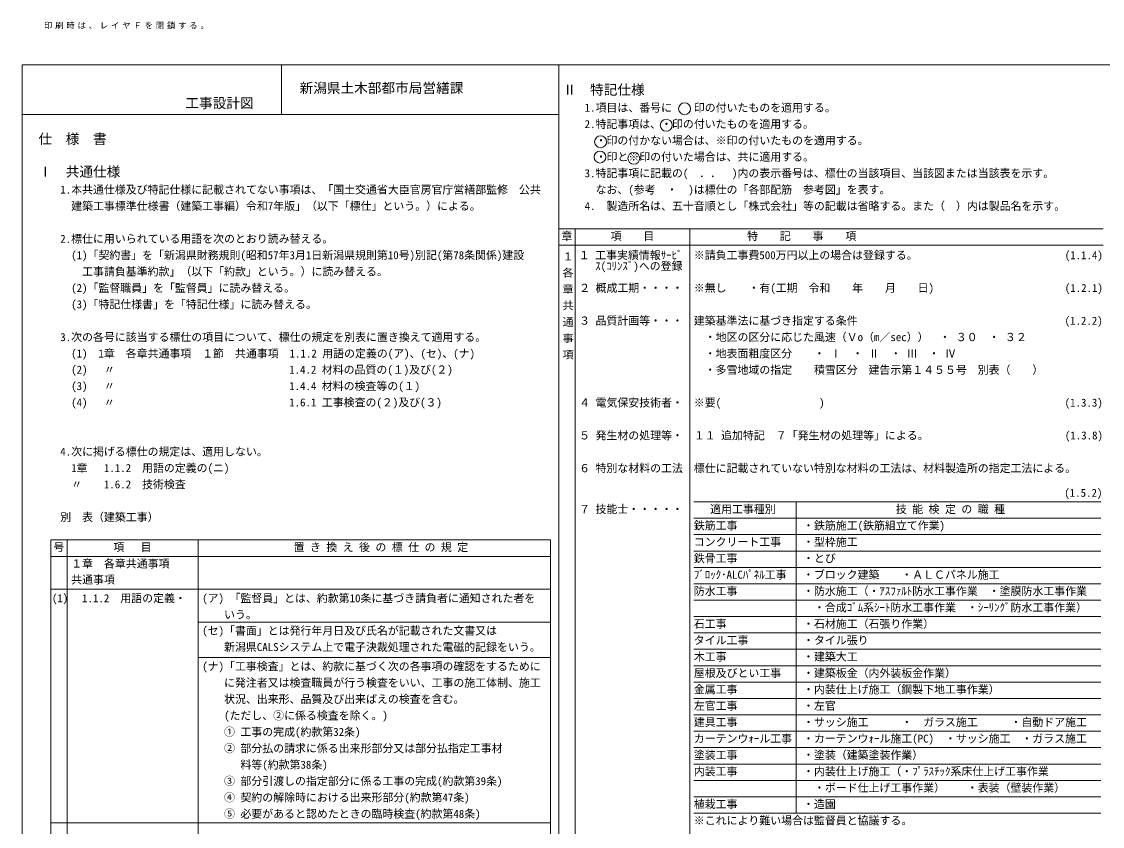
# Model space of a CAD drawing. Units: millimetres on the paper. Extents: x -396 to 396, y -285 to 301.
# Drawn here: x -396.2 to -0.3, y 6.2 to 300.9 of the extents above; entities that cross this region are included whole.
import ezdxf
from ezdxf.enums import TextEntityAlignment as Align

# ---------------------------------------------------------------- set-up
doc = ezdxf.new("R2010")
doc.units = ezdxf.units.MM
for name, color, linetype, lineweight in [('0-1_文字', 7, 'Continuous', 18), ('0-2_文字', 7, 'Continuous', 18), ('1-0', 5, 'Continuous', 18), ('1-1', 7, 'Continuous', 18)]:
    doc.layers.add(name, color=color, linetype=linetype, lineweight=lineweight)
doc.styles.add('@ＭＳ ゴシック', font='')
doc.styles.add('ＭＳ ゴシック', font='')
doc.styles.get('@ＭＳ ゴシック').set_extended_font_data('@MS Gothic')
doc.styles.get('ＭＳ ゴシック').set_extended_font_data('MS Gothic')

msp = doc.modelspace()

# ---------------------------------------------------------------- linework, layer by layer
at = {"layer": '0-1_文字', "color": 4}
for p, q in [((-385.5, 111.074), (-202.421, 111.074)), ((-385.5, -185.361), (-385.5, 111.074)), ((-379.5, -185.361), (-379.5, 111.074)), ((-331.5, -185.361), (-331.5, 111.074)), ((-202.421, 111.074), (-202.421, -185.361)), ((-385.5, 105.074), (-202.421, 105.074)), ((-385.5, 93.032), (-202.421, 93.032)), ((-331.5, 81.032), (-202.421, 81.032)), ((-331.5, 68.032), (-202.421, 68.032)), ((-385.5, 7.544), (-202.421, 7.544))]:
    msp.add_line(p, q, dxfattribs=at)
at = {"layer": '0-2_文字', "color": 4}
for p, q in [((-199.421, 225), (0, 225)), ((-193.421, 225), (-193.421, -260.516)), ((-151.421, 225), (-151.421, -260.516)), ((-199.421, 219), (0, 219)), ((-149.921, 125.031), (-0.785, 125.031)), ((-112.421, 125.031), (-112.421, 11.031)), ((-149.921, 119.031), (-0.785, 119.031)), ((-149.921, 113.031), (-0.785, 113.031)), ((-149.921, 107.031), (-0.785, 107.031)), ((-149.921, 101.031), (-0.785, 101.031)), ((-149.921, 95.031), (-0.785, 95.031)), ((-149.921, 89.031), (-0.785, 89.031)), ((-149.921, 83.031), (-0.785, 83.031)), ((-149.921, 77.031), (-0.785, 77.031)), ((-149.921, 71.031), (-0.785, 71.031)), ((-149.921, 65.031), (-0.785, 65.031)), ((-149.921, 59.031), (-0.785, 59.031)), ((-149.921, 53.031), (-0.785, 53.031)), ((-149.921, 47.031), (-0.785, 47.031)), ((-149.921, 41.031), (-0.785, 41.031)), ((-149.921, 35.031), (-0.785, 35.031)), ((-149.921, 29.031), (-0.785, 29.031)), ((-149.921, 23.031), (-0.785, 23.031)), ((-149.921, 17.031), (-0.785, 17.031)), ((-149.921, 11.031), (-0.785, 11.031))]:
    msp.add_line(p, q, dxfattribs=at)
at = {"layer": '0-2_文字'}
for centre in [(-153.315, 268.97), (-160.035, 262.942), (-184.071, 256.879), (-184.288, 251.249), (-171.901, 250.802)]:
    msp.add_circle(centre, 2.176, dxfattribs=at)
at = {"layer": '1-0', "color": 7}
for p, q in [((-300.993, 285), (-300.993, 266.846)), ((-396.155, 266.846), (-199.421, 266.846))]:
    msp.add_line(p, q, dxfattribs=at)
at = {"layer": '1-1'}
msp.add_line((-199.421, 285), (-199.421, -260.516), dxfattribs=at)
msp.add_lwpolyline([(-396, -284.916), (-396, 285), (396, 285), (396, -284.916)], dxfattribs=at)

# ---------------------------------------------------------------- texts
at = {"layer": '0-1_文字', "style": 'ＭＳ ゴシック'}
for s, height, p in [('新潟県土木部都市局営繕課', 3.666, (-294.339, 273.627)), ('\u3000\u3000\u3000\u3000\u3000\u3000\u3000\u3000\u3000\u3000工事設計図', 3.666, (-386.166, 268.108)), ('仕\u3000様\u3000書', 3.666, (-390, 255)), ('Ⅰ\u3000共通仕様', 3.666, (-390, 243)), ('\u3000\u30001.本共通仕様及び特記仕様に記載されてない事項は、「国土交通省大臣官房官庁営繕部監修\u3000公共', 2.933, (-390, 237)), ('\u3000\u3000\u3000建築工事標準仕様書（建築工事編）令和7年版」（以下「標仕」という。）による。', 2.933, (-390, 231)), ('\u3000\u30002.標仕に用いられている用語を次のとおり読み替える。', 2.933, (-390, 219)), ('\u3000\u3000\u3000(1)「契約書」を「新潟県財務規則(昭和57年3月1日新潟県規則第10号)別記(第78条関係)建設', 2.933, (-390, 213)), ('\u3000\u3000\u3000\u3000工事請負基準約款」（以下「約款」という。）に読み替える。', 2.933, (-390, 207)), ('\u3000\u3000\u3000(2)「監督職員」を「監督員」に読み替える。', 2.933, (-390, 201)), ('\u3000\u3000\u3000(3)「特記仕様書」を「特記仕様」に読み替える。', 2.933, (-390, 195)), ('\u3000\u30003.次の各号に該当する標仕の項目について、標仕の規定を別表に置き換えて適用する。', 2.933, (-390, 183)), ('\u3000\u3000\u3000(1)\u30001章\u3000各章共通事項\u3000１節\u3000共通事項\u30001.1.2 用語の定義の(ア)、(セ)、(ナ)', 2.933, (-390, 177)), ('\u3000\u3000\u3000(2) \u3000〃\u3000                              1.4.2 材料の品質の(１)及び(２)', 2.933, (-390, 171.074)), ('\u3000\u3000\u3000(3)\u3000 〃\u3000                              1.4.4 材料の検査等の(１)', 2.933, (-390, 165.074)), ('\u3000\u3000\u3000(4)\u3000 〃\u3000                              1.6.1 工事検査の(２)及び(３)', 2.933, (-390, 159.074)), ('\u3000\u30004.次に掲げる標仕の規定は、適用しない。', 2.933, (-390, 141.074)), ('\u3000\u3000\u30001章   1.1.2\u3000用語の定義の(ニ)\u3000', 2.933, (-390, 135.074)), ('\u3000\u3000\u3000〃    1.6.2\u3000技術検査\u3000', 2.933, (-390, 129.074)), ('\u3000\u3000別\u3000表（建築工事）', 2.933, (-390, 117.074)), ('号         項   目', 2.933, (-384.5, 106.074)), ('\u3000\u3000\u3000\u3000       \u3000置 き 換 え 後 の 標 仕 の 規 定', 2.933, (-330.5, 106.074)), ('１章\u3000各章共通事項', 2.933, (-378, 100.074)), ('共通事項', 2.933, (-378, 94.21)), ('(1)', 2.933, (-385.058, 87.413)), ('\u30001.1.2', 2.933, (-378, 87.387)), ('用語の定義・', 2.933, (-360, 87.387)), ('(ア) 「監督員」とは、約款第10条に基づき請負者に通知された者を', 2.933, (-330, 87.387)), ('\u3000\u3000いう。', 2.933, (-330, 81.387)), ('(セ)「書面」とは発行年月日及び氏名が記載された文書又は', 2.933, (-330, 75.517)), ('\u3000\u3000新潟県CALSシステム上で電子決裁処理された電磁的記録をいう｡', 2.933, (-330, 69.517)), ('(ナ) ｢工事検査」とは、約款に基づく次の各事項の確認をするために', 2.933, (-330, 62.446)), ('\u3000\u3000に発注者又は検査職員が行う検査をいい、工事の施工体制、施工', 2.933, (-330, 56.446)), ('\u3000\u3000状況、出来形、品質及び出来ばえの検査を含む。', 2.933, (-330, 50.446)), ('\u3000\u3000(ただし、②に係る検査を除く。)', 2.933, (-330, 44.446)), ('\u3000\u3000① 工事の完成(約款第32条)', 2.933, (-330, 38.446)), ('\u3000\u3000② 部分払の請求に係る出来形部分又は部分払指定工事材', 2.933, (-330, 32.446)), ('\u3000\u3000\u3000 料等(約款第38条)', 2.933, (-330, 26.446)), ('\u3000\u3000③ 部分引渡しの指定部分に係る工事の完成(約款第39条)', 2.933, (-330, 20.446)), ('\u3000\u3000④ 契約の解除時における出来形部分(約款第47条)', 2.933, (-330, 14.446)), ('\u3000\u3000⑤ 必要があると認めたときの臨時検査(約款第48条)', 2.933, (-330, 8.446))]:
    msp.add_text(s, height=height, dxfattribs=at).set_placement(p, align=Align.BOTTOM_LEFT)
at = {"layer": '0-1_文字', "insert": (-387.962, 298.097), "char_height": 2.199, "attachment_point": 7, "style": 'ＭＳ ゴシック'}
msp.add_mtext('\\T1.33;印刷時は、レイヤＦを閉鎖する。', dxfattribs=at)
at = {"layer": '0-2_文字', "style": 'ＭＳ ゴシック'}
for s, height, p in [('Ⅱ\u3000特記仕様', 3.666, (-197.921, 273)), ('\u3000\u30001.項目は、番号に\u3000\u3000印の付いたものを適用する。\u3000\u3000', 2.933, (-197.921, 267)), ('\u3000\u30002.特記事項は、・印の付いたものを適用する。', 2.933, (-197.921, 261)), ('\u3000\u3000\u3000・印の付かない場合は、※印の付いたものを適用する。', 2.933, (-197.921, 255)), ('\u3000\u3000\u3000・印と※印の付いた場合は、共に適用する。', 2.933, (-197.921, 249)), ('\u3000\u30003.特記事項に記載の(\u3000．．\u3000)内の表示番号は、標仕の当該項目、当該図または当該表を示す。', 2.933, (-197.921, 243)), ('\u3000\u3000\u3000なお、(参考\u3000・\u3000)は標仕の「各部配筋\u3000参考図」を表す。', 2.933, (-197.921, 237)), ('\u3000\u30004.\u3000製造所名は、五十音順とし「株式会社」等の記載は省略する。また（\u3000）内は製品名を示す。', 2.933, (-197.921, 231)), ('章', 2.933, (-198.421, 220)), ('\u3000\u3000\u3000項\u3000\u3000目', 2.933, (-192.421, 220)), ('\u3000\u3000\u3000\u3000\u3000特\u3000\u3000記\u3000\u3000事\u3000\u3000項', 2.933, (-150.421, 220)), ('１ 工事実績情報ｻｰﾋﾞ', 2.933, (-192.051, 213)), ('※請負工事費500万円以上の場合は登録する。                         \u3000(1.1.4)', 2.933, (-149.921, 213)), (' \u3000ｽ(ｺﾘﾝｽﾞ)への登録', 2.933, (-192.051, 209)), ('２', 2.933, (-191.921, 201)), ('概成工期・・・・', 2.933, (-185.921, 201)), ('※無し\u3000\u3000・有(工期\u3000令和\u3000\u3000年\u3000\u3000月\u3000\u3000日)                        (1.2.1)', 2.933, (-149.921, 201)), ('３', 2.933, (-191.921, 189)), ('品質計画等・・・', 2.933, (-185.921, 189)), ('建築基準法に基づき指定する条件                                      (1.2.2)', 2.933, (-149.921, 189)), ('\u3000・地区の区分に応じた風速（Ｖo（m／sec））\u3000・ ３０\u3000・ ３２', 2.933, (-149.921, 183)), ('\u3000・地表面粗度区分\u3000\u3000・ Ⅰ\u3000・ Ⅱ\u3000・ Ⅲ\u3000・ Ⅳ', 2.933, (-149.921, 177)), ('\u3000・多雪地域の指定\u3000\u3000積雪区分\u3000建告示第１４５５号\u3000別表（\u3000\u3000）', 2.933, (-149.921, 171)), ('４', 2.933, (-191.921, 159)), ('電気保安技術者・', 2.933, (-185.921, 159)), ('※要(                  )\u3000 \u3000\u3000\u3000\u3000\u3000\u3000\u3000\u3000\u3000  \u3000\u3000          \u3000\u3000 \u3000(1.3.3)', 2.933, (-149.921, 159)), ('５', 2.933, (-191.921, 147)), ('発生材の処理等・', 2.933, (-185.921, 147)), ('１１ 追加特記\u3000７「発生材の処理等」による。\u3000          \u3000         \u3000(1.3.8)', 2.933, (-149.921, 147)), ('６', 2.933, (-191.921, 135)), ('特別な材料の工法', 2.933, (-185.921, 135)), ('標仕に記載されていない特別な材料の工法は、材料製造所の指定工法による。', 2.933, (-149.921, 135)), ('\u3000\u3000\u3000                                                              (1.5.2)', 2.933, (-149.921, 126)), ('７', 2.933, (-191.921, 120)), ('技能士・・・・・', 2.933, (-185.921, 120)), ('\u3000 適用工事種別\u3000\u3000\u3000\u3000\u3000\u3000\u3000\u3000\u3000\u3000\u3000技 能 検 定 の 職 種', 2.933, (-149.921, 120)), ('鉄筋工事\u3000\u3000\u3000\u3000\u3000\u3000・鉄筋施工(鉄筋組立て作業)', 2.933, (-149.921, 114)), ('コンクリート工事\u3000\u3000・型枠施工', 2.933, (-149.921, 108)), ('鉄骨工事\u3000\u3000\u3000\u3000\u3000\u3000・とび', 2.933, (-149.921, 102)), ('ﾌﾞﾛｯｸ･ALCﾊﾟﾈﾙ工事\u3000 ・ブロック建築\u3000\u3000・ＡＬＣパネル施工', 2.933, (-149.921, 96)), ('防水工事\u3000\u3000\u3000\u3000\u3000\u3000・防水施工（・ｱｽﾌｧﾙﾄ防水工事作業\u3000・塗膜防水工事作業', 2.933, (-149.921, 90)), ('\u3000\u3000\u3000\u3000\u3000\u3000\u3000\u3000\u3000\u3000\u3000・合成ｺﾞﾑ系ｼｰﾄ防水工事作業\u3000・ｼｰﾘﾝｸﾞ防水工事作業）', 2.933, (-149.921, 84)), ('石工事\u3000\u3000\u3000\u3000\u3000\u3000\u3000・石材施工（石張り作業）', 2.933, (-149.921, 78)), ('タイル工事\u3000\u3000\u3000\u3000\u3000・タイル張り', 2.933, (-149.921, 72)), ('木工事\u3000\u3000\u3000\u3000\u3000\u3000\u3000・建築大工', 2.933, (-149.921, 66)), ('屋根及びとい工事\u3000\u3000・建築板金（内外装板金作業）', 2.933, (-149.921, 60)), ('金属工事\u3000\u3000\u3000\u3000\u3000\u3000・内装仕上げ施工（鋼製下地工事作業）', 2.933, (-149.921, 54)), ('左官工事\u3000\u3000\u3000\u3000\u3000\u3000・左官', 2.933, (-149.921, 48)), ('建具工事\u3000\u3000\u3000\u3000\u3000\u3000・サッシ施工\u3000\u3000\u3000・\u3000ガラス施工\u3000\u3000\u3000・自動ドア施工', 2.933, (-149.921, 42)), ('カーテンウｫｰル工事\u3000・カーテンウｫｰル施工(PC)\u3000・サッシ施工\u3000・ガラス施工', 2.933, (-149.921, 36)), ('塗装工事\u3000\u3000\u3000\u3000\u3000\u3000・塗装（建築塗装作業）', 2.933, (-149.921, 30)), ('内装工事\u3000\u3000\u3000\u3000\u3000\u3000・内装仕上げ施工（・ﾌﾟﾗｽﾁｯｸ系床仕上げ工事作業', 2.933, (-149.921, 24)), ('\u3000\u3000\u3000\u3000\u3000\u3000\u3000\u3000\u3000\u3000\u3000・ボード仕上げ工事作業）\u3000\u3000・表装（壁装作業）\u3000\u3000 ', 2.933, (-149.921, 18)), ('植栽工事\u3000\u3000\u3000\u3000\u3000\u3000・造園', 2.933, (-149.921, 12)), ('※これにより難い場合は監督員と協議する。', 2.933, (-149.921, 6))]:
    msp.add_text(s, height=height, dxfattribs=at).set_placement(p, align=Align.BOTTOM_LEFT)
at = {"layer": '0-2_文字', "style": '@ＭＳ ゴシック'}
msp.add_text('１ 各 章 共 通 事 項', height=2.933, rotation=270, dxfattribs=at).set_placement((-198.421, 216.974), align=Align.BOTTOM_LEFT)

doc.saveas('drawing.dxf')
